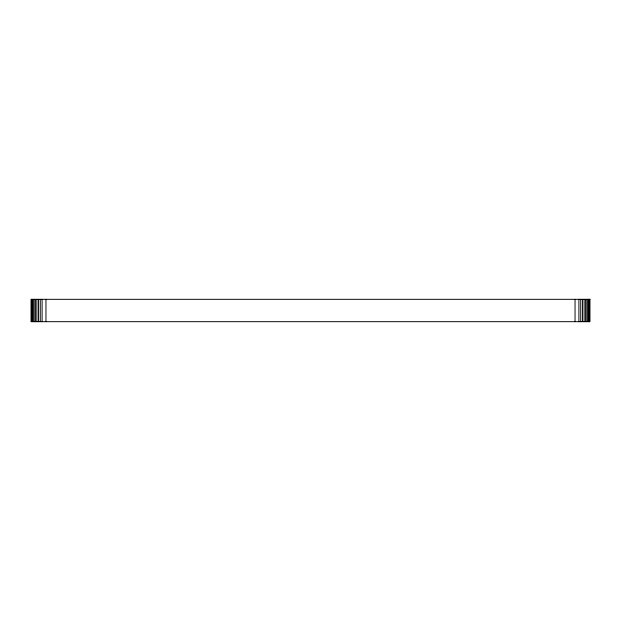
<?xml version="1.0" encoding="UTF-8"?>
<svg xmlns="http://www.w3.org/2000/svg" width="621" height="621" viewBox="0 0 621 621"><rect width="100%" height="100%" fill="white"/><g stroke="black" fill="none" stroke-linecap="round" stroke-linejoin="round"><path stroke-width="0.93" d="M589.445 299.322L589.445 321.678M588.817 299.322L588.817 321.678M587.955 299.322L587.955 321.678M586.868 299.322L586.868 321.678M585.587 299.322L585.587 321.678M584.12 299.322L584.12 321.678M582.498 299.322L582.498 321.678M580.751 299.322L580.751 321.678M578.904 299.322L578.904 321.678M575.046 299.322L575.046 321.678M45.954 299.322L45.954 321.678M42.096 299.322L42.096 321.678M40.249 299.322L40.249 321.678M38.502 299.322L38.502 321.678M36.88 299.322L36.88 321.678M35.413 299.322L35.413 321.678M34.132 299.322L34.132 321.678M33.045 299.322L33.045 321.678M32.183 299.322L32.183 321.678M31.555 299.322L31.555 321.678M589.95 299.322L31.05 299.322L31.05 321.678L589.95 321.678L589.95 299.322"/></g></svg>
